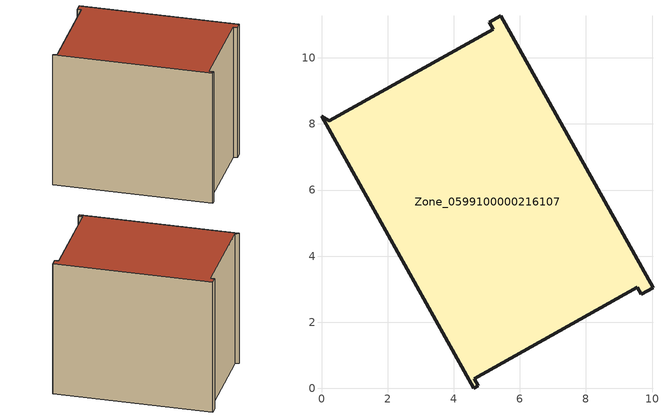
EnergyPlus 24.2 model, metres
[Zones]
Zone_0599100000216107
 floor ground (C_G): 5.43,11.28 10.03,3.05 9.68,2.85 9.56,3.06 4.62,0.29 4.74,0.08 4.6,0 0,8.23 0.24,8.1 5.19,10.87 5.07,11.08 z0
 wall outside (C_F): 4.6,0 4.74,0.08 4.62,0.29 9.56,3.06 9.68,2.85 10.03,3.05 5.43,11.28 5.07,11.08 5.19,10.87 0.24,8.1 0,8.23 4.6,0 z0:8.36
 roof outside (C_R): 5.19,10.87 0.24,8.1 0,8.23 4.6,0 4.74,0.08 4.62,0.29 9.56,3.06 9.68,2.85 10.03,3.05 5.43,11.28 5.07,11.08 z8.36
[BUILDING]
Pand.0599100000216107: North Axis=0; Terrain=City; Loads Convergence Tolerance Value=0.04; Temperature Convergence Tolerance Value=0.4; Solar Distribution=FullExterior; Maximum Number of Warmup Days=25; Minimum Number of Warmup Days=1
[Site:Location]
Rotterdam.The.Hague.AP_ZH_NLD Design_Conditions: Latitude=51.96; Longitude=4.45; Time Zone=1; Elevation=-4.5
[SITE:GROUNDTEMPERATURE:BUILDINGSURFACE]
18, 18, 18, 18, 18, 18, 18, 18, 18, 18, 18, 18
[MATERIAL] Thermal Absorptance=0.9; Solar Absorptance=0.7; Visible Absorptance=0.7
Name | Roughness | Thickness | Conductivity | Density | Specific Heat
G.TI.1965-1974 | MediumSmooth | 0.15 | 0.882353 | 540 | 1210
F.TI.1965-1974 | Rough | 0.3 | 0.697674 | 1920 | 840
R.TI.1965-1974 | MediumRough | 0.2 | 0.232558 | 1500 | 1000
[CONSTRUCTION]
C_G: G.TI.1965-1974
C_F: F.TI.1965-1974
C_R: R.TI.1965-1974
[ZONE]
Zone_0599100000216107: Type=1; Multiplier=1; Ceiling Height=Autocalculate; Volume=Autocalculate; Floor Area=autocalculate; Part of Total Floor Area=Yes
[ZONEINFILTRATION:DESIGNFLOWRATE]
Infil_Zone_0599100000216107: Zone or ZoneList or Space or SpaceList=Zone_0599100000216107; Schedule=AlwaysOn; Design Flow Rate Calculation Method=Flow/Area; Flow Rate per Floor Area=0.003; Constant Term Coefficient=1; Temperature Term Coefficient=0; Velocity Term Coefficient=0; Velocity Squared Term Coefficient=0
[HVACTEMPLATE:ZONE:IDEALLOADSAIRSYSTEM]
Zone_0599100000216107: Maximum Heating Supply Air Temperature=50; Minimum Cooling Supply Air Temperature=13; Maximum Heating Supply Air Humidity Ratio=0.0156; Minimum Cooling Supply Air Humidity Ratio=0.0077; Heating Limit=NoLimit; Cooling Limit=NoLimit; Dehumidification Control Type=ConstantSensibleHeatRatio; Cooling Sensible Heat Ratio=0.7; Dehumidification Setpoint=60; Humidification Control Type=None; Humidification Setpoint=30; Outdoor Air Method=None; Outdoor Air Flow Rate per Person=0.00944; Outdoor Air Flow Rate per Zone Floor Area=0; Outdoor Air Flow Rate per Zone=0; Demand Controlled Ventilation Type=None; Outdoor Air Economizer Type=NoEconomizer; Heat Recovery Type=None; Sensible Heat Recovery Effectiveness=0.7; Latent Heat Recovery Effectiveness=0.65
[ZONECONTROL:THERMOSTAT]
ThermostatControl_Zone_0599100000216107: Zone or ZoneList=Zone_0599100000216107; Control Type Schedule=DualSetpointControlType; Control 1=Thermostat_Zone_0599100000216107; Temperature Difference Between Cutout And Setpoint=0
[THERMOSTATSETPOINT:DUALSETPOINT]
Thermostat_Zone_0599100000216107: Heating Setpoint Temperature Schedule=HeatingSetpoint_Zone_0599100000216107; Cooling Setpoint Temperature Schedule=CoolingSetpoint_Zone_0599100000216107
[SCHEDULE:COMPACT]
HeatingSetpoint_Zone_0599100000216107: Through: 12/31, For: AllDays, Until: 24:00, 21
CoolingSetpoint_Zone_0599100000216107: Through: 12/31, For: AllDays, Until: 24:00, 24
DualSetpointControlType: Through: 12/31, For: AllDays, Until: 24:00, 4
AlwaysOn: Through: 12/31, For: AllDays, Until: 24:00, 1
